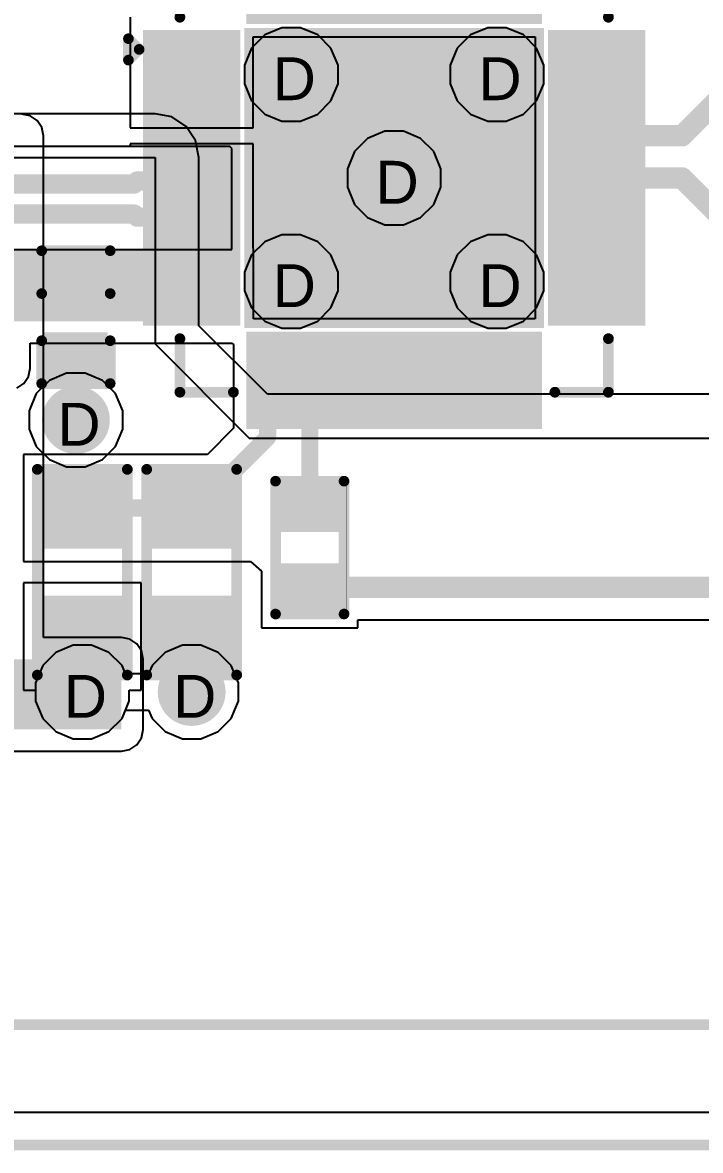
# Model space of a CAD drawing. Header units: inches. Extents: x 0 to 5032, y 0 to 5323.
# Drawn here: x 84.28 to 92.31, y -0.06 to 13.31 of the extents above; entities that cross this region are included whole.
import ezdxf

# ---------------------------------------------------------------- set-up
doc = ezdxf.new("R2010")
doc.units = ezdxf.units.IN
for name, color, linetype in [('Board Outline', 216, 'Continuous'), ('Bottom Layer', 5, 'Continuous'), ('Bottom Solder', 6, 'Continuous'), ('Dimension', 6, 'Continuous'), ('Drill Drawing', 1, 'Continuous'), ('Layer 1', 16, 'Continuous'), ('Layer 2', 76, 'Continuous'), ('Top Layer', 1, 'Continuous'), ('Top Overlay', 2, 'Continuous'), ('Top Paste', 8, 'Continuous'), ('Top Solder', 216, 'Continuous'), ('Via Holes', 16, 'Continuous')]:
    doc.layers.add(name, color=color, linetype=linetype)
doc.styles.add('Arial', font='', dxfattribs={"height": 0.2})
doc.styles.get('Arial').set_extended_font_data('Arial')

# ---------------------------------------------------------------- blocks, each defined once
blk = doc.blocks.new('R___0603_19')
at = {"layer": 'Top Layer'}
for points in [[(-0.381, 0.4445), (-0.381, -0.4445), (-1.143, -0.4445), (-1.143, 0.4445)], [(1.143, 0.4445), (1.143, -0.4445), (0.381, -0.4445), (0.381, 0.4445)]]:
    blk.add_hatch(color=1, dxfattribs=at).paths.add_polyline_path(points)
at = {"layer": 'Top Paste'}
for points in [[(-0.381, 0.4445), (-0.381, -0.4445), (-1.143, -0.4445), (-1.143, 0.4445)], [(1.143, 0.4445), (1.143, -0.4445), (0.381, -0.4445), (0.381, 0.4445)]]:
    blk.add_hatch(color=8, dxfattribs=at).paths.add_polyline_path(points)
at = {"layer": 'Top Solder'}
for points in [[(-0.2794, 0.5461), (-0.2794, -0.5461), (-1.2446, -0.5461), (-1.2446, 0.5461)], [(1.2446, 0.5461), (1.2446, -0.5461), (0.2794, -0.5461), (0.2794, 0.5461)]]:
    blk.add_hatch(color=216, dxfattribs=at).paths.add_polyline_path(points)
at = {"layer": 'Top Overlay'}
for points in [[(-1.2192, 0.5334, 0.127, 0.127, 0), (-1.2192, -0.5334, 0.127, 0.127, 0)], [(-1.2192, 0.5334, 0.127, 0.127, 0), (1.2192, 0.5334, 0.127, 0.127, 0)], [(1.2192, 0.5334, 0.127, 0.127, 0), (1.2192, -0.5334, 0.127, 0.127, 0)], [(-1.2192, -0.5334, 0.127, 0.127, 0), (1.2192, -0.5334, 0.127, 0.127, 0)]]:
    blk.add_lwpolyline(points, format="xyseb", dxfattribs=at)
for points in [[(-1.25095, 0.5334, 0.0635, 0.0635, 1), (-1.18745, 0.5334, 0.0635, 0.0635, 1)], [(-1.25095, 0.5334, 0.0635, 0.0635, 1), (-1.18745, 0.5334, 0.0635, 0.0635, 1)], [(1.18745, 0.5334, 0.0635, 0.0635, 1), (1.25095, 0.5334, 0.0635, 0.0635, 1)], [(1.18745, 0.5334, 0.0635, 0.0635, 1), (1.25095, 0.5334, 0.0635, 0.0635, 1)], [(-1.25095, -0.5334, 0.0635, 0.0635, 1), (-1.18745, -0.5334, 0.0635, 0.0635, 1)], [(-1.25095, -0.5334, 0.0635, 0.0635, 1), (-1.18745, -0.5334, 0.0635, 0.0635, 1)], [(1.18745, -0.5334, 0.0635, 0.0635, 1), (1.25095, -0.5334, 0.0635, 0.0635, 1)], [(1.18745, -0.5334, 0.0635, 0.0635, 1), (1.25095, -0.5334, 0.0635, 0.0635, 1)]]:
    blk.add_lwpolyline(points, format="xyseb", close=True, dxfattribs=at)
blk = doc.blocks.new('R___0603_21')
at = {"layer": 'Top Layer'}
for points in [[(-0.381, 0.4445), (-0.381, -0.4445), (-1.143, -0.4445), (-1.143, 0.4445)], [(1.143, 0.4445), (1.143, -0.4445), (0.381, -0.4445), (0.381, 0.4445)]]:
    blk.add_hatch(color=1, dxfattribs=at).paths.add_polyline_path(points)
at = {"layer": 'Top Paste'}
for points in [[(-0.381, 0.4445), (-0.381, -0.4445), (-1.143, -0.4445), (-1.143, 0.4445)], [(1.143, 0.4445), (1.143, -0.4445), (0.381, -0.4445), (0.381, 0.4445)]]:
    blk.add_hatch(color=8, dxfattribs=at).paths.add_polyline_path(points)
at = {"layer": 'Top Solder'}
for points in [[(-0.2794, 0.5461), (-0.2794, -0.5461), (-1.2446, -0.5461), (-1.2446, 0.5461)], [(1.2446, 0.5461), (1.2446, -0.5461), (0.2794, -0.5461), (0.2794, 0.5461)]]:
    blk.add_hatch(color=216, dxfattribs=at).paths.add_polyline_path(points)
at = {"layer": 'Top Overlay'}
for points in [[(-1.2192, 0.5334, 0.127, 0.127, 0), (-1.2192, -0.5334, 0.127, 0.127, 0)], [(-1.2192, 0.5334, 0.127, 0.127, 0), (1.2192, 0.5334, 0.127, 0.127, 0)], [(1.2192, 0.5334, 0.127, 0.127, 0), (1.2192, -0.5334, 0.127, 0.127, 0)], [(-1.2192, -0.5334, 0.127, 0.127, 0), (1.2192, -0.5334, 0.127, 0.127, 0)]]:
    blk.add_lwpolyline(points, format="xyseb", dxfattribs=at)
for points in [[(-1.25095, 0.5334, 0.0635, 0.0635, 1), (-1.18745, 0.5334, 0.0635, 0.0635, 1)], [(-1.25095, 0.5334, 0.0635, 0.0635, 1), (-1.18745, 0.5334, 0.0635, 0.0635, 1)], [(1.18745, 0.5334, 0.0635, 0.0635, 1), (1.25095, 0.5334, 0.0635, 0.0635, 1)], [(1.18745, 0.5334, 0.0635, 0.0635, 1), (1.25095, 0.5334, 0.0635, 0.0635, 1)], [(-1.25095, -0.5334, 0.0635, 0.0635, 1), (-1.18745, -0.5334, 0.0635, 0.0635, 1)], [(-1.25095, -0.5334, 0.0635, 0.0635, 1), (-1.18745, -0.5334, 0.0635, 0.0635, 1)], [(1.18745, -0.5334, 0.0635, 0.0635, 1), (1.25095, -0.5334, 0.0635, 0.0635, 1)], [(1.18745, -0.5334, 0.0635, 0.0635, 1), (1.25095, -0.5334, 0.0635, 0.0635, 1)]]:
    blk.add_lwpolyline(points, format="xyseb", close=True, dxfattribs=at)
blk = doc.blocks.new('R___0402_22')
at = {"layer": 'Top Layer'}
for points in [[(-0.699, -0.318), (-0.699, 0.318), (-0.241, 0.318), (-0.241, -0.318)], [(0.241, -0.318), (0.241, 0.318), (0.699, 0.318), (0.699, -0.318)]]:
    blk.add_hatch(color=1, dxfattribs=at).paths.add_polyline_path(points)
at = {"layer": 'Top Paste'}
for points in [[(-0.699, -0.318), (-0.699, 0.318), (-0.241, 0.318), (-0.241, -0.318)], [(0.241, -0.318), (0.241, 0.318), (0.699, 0.318), (0.699, -0.318)]]:
    blk.add_hatch(color=8, dxfattribs=at).paths.add_polyline_path(points)
at = {"layer": 'Top Solder'}
for points in [[(-0.754, -0.373), (-0.754, 0.373), (-0.186, 0.373), (-0.186, -0.373)], [(0.186, -0.373), (0.186, 0.373), (0.754, 0.373), (0.754, -0.373)]]:
    blk.add_hatch(color=216, dxfattribs=at).paths.add_polyline_path(points)
at = {"layer": 'Top Overlay'}
for points in [[(-0.787, 0.406, 0.127, 0.127, 0), (0.787, 0.406, 0.127, 0.127, 0)], [(-0.787, 0.406, 0.127, 0.127, 0), (-0.787, -0.406, 0.127, 0.127, 0)], [(0.787, 0.406, 0.127, 0.127, 0), (0.787, -0.406, 0.127, 0.127, 0)], [(-0.787, -0.406, 0.127, 0.127, 0), (0.787, -0.406, 0.127, 0.127, 0)], [(-0.813, -0.432, 0.00323, 0.00323, 0), (0.813, -0.432, 0.00323, 0.00323, 0)]]:
    blk.add_lwpolyline(points, format="xyseb", dxfattribs=at)
for points in [[(-0.819, 0.406, 0.0635, 0.0635, 1), (-0.756, 0.406, 0.0635, 0.0635, 1)], [(-0.819, 0.406, 0.0635, 0.0635, 1), (-0.756, 0.406, 0.0635, 0.0635, 1)], [(0.756, 0.406, 0.0635, 0.0635, 1), (0.819, 0.406, 0.0635, 0.0635, 1)], [(0.756, 0.406, 0.0635, 0.0635, 1), (0.819, 0.406, 0.0635, 0.0635, 1)], [(-0.819, -0.406, 0.0635, 0.0635, 1), (-0.756, -0.406, 0.0635, 0.0635, 1)], [(-0.819, -0.406, 0.0635, 0.0635, 1), (-0.756, -0.406, 0.0635, 0.0635, 1)], [(0.756, -0.406, 0.0635, 0.0635, 1), (0.819, -0.406, 0.0635, 0.0635, 1)], [(0.756, -0.406, 0.0635, 0.0635, 1), (0.819, -0.406, 0.0635, 0.0635, 1)], [(-0.814, -0.432, 0.00161, 0.00161, 1), (-0.812, -0.432, 0.00161, 0.00161, 1)], [(0.812, -0.432, 0.00161, 0.00161, 1), (0.814, -0.432, 0.00161, 0.00161, 1)]]:
    blk.add_lwpolyline(points, format="xyseb", close=True, dxfattribs=at)
blk = doc.blocks.new('28_QFN__5_5___368')
at = {"layer": 'Top Layer'}
for points in [[(-1.65, 2.875), (-1.35, 2.875), (-1.35, 1.925), (-1.65, 1.925)], [(-1.15, 2.875), (-0.85, 2.875), (-0.85, 1.925), (-1.15, 1.925)], [(-0.65, 2.875), (-0.35, 2.875), (-0.35, 1.925), (-0.65, 1.925)], [(-0.15, 2.875), (0.15, 2.875), (0.15, 1.925), (-0.15, 1.925)], [(0.35, 2.875), (0.65, 2.875), (0.65, 1.925), (0.35, 1.925)], [(0.85, 2.875), (1.15, 2.875), (1.15, 1.925), (0.85, 1.925)], [(1.35, 2.875), (1.65, 2.875), (1.65, 1.925), (1.35, 1.925)], [(-2.875, 1.65), (-1.925, 1.65), (-1.925, 1.35), (-2.875, 1.35)], [(-1.675, 1.675), (1.675, 1.675), (1.675, -1.675), (-1.675, -1.675)], [(1.925, 1.65), (2.875, 1.65), (2.875, 1.35), (1.925, 1.35)], [(-2.875, 1.15), (-1.925, 1.15), (-1.925, 0.85), (-2.875, 0.85)], [(1.925, 1.15), (2.875, 1.15), (2.875, 0.85), (1.925, 0.85)], [(-2.875, 0.65), (-1.925, 0.65), (-1.925, 0.35), (-2.875, 0.35)], [(1.925, 0.65), (2.875, 0.65), (2.875, 0.35), (1.925, 0.35)], [(-2.875, 0.15), (-1.925, 0.15), (-1.925, -0.15), (-2.875, -0.15)], [(1.925, 0.15), (2.875, 0.15), (2.875, -0.15), (1.925, -0.15)], [(-2.875, -0.35), (-1.925, -0.35), (-1.925, -0.65), (-2.875, -0.65)], [(1.925, -0.35), (2.875, -0.35), (2.875, -0.65), (1.925, -0.65)], [(-2.875, -0.85), (-1.925, -0.85), (-1.925, -1.15), (-2.875, -1.15)], [(1.925, -0.85), (2.875, -0.85), (2.875, -1.15), (1.925, -1.15)], [(-2.875, -1.35), (-1.925, -1.35), (-1.925, -1.65), (-2.875, -1.65)], [(1.925, -1.35), (2.875, -1.35), (2.875, -1.65), (1.925, -1.65)], [(-1.65, -1.925), (-1.35, -1.925), (-1.35, -2.875), (-1.65, -2.875)], [(-1.15, -1.925), (-0.85, -1.925), (-0.85, -2.875), (-1.15, -2.875)], [(-0.65, -1.925), (-0.35, -1.925), (-0.35, -2.875), (-0.65, -2.875)], [(-0.15, -1.925), (0.15, -1.925), (0.15, -2.875), (-0.15, -2.875)], [(0.35, -1.925), (0.65, -1.925), (0.65, -2.875), (0.35, -2.875)], [(0.85, -1.925), (1.15, -1.925), (1.15, -2.875), (0.85, -2.875)], [(1.35, -1.925), (1.65, -1.925), (1.65, -2.875), (1.35, -2.875)]]:
    blk.add_hatch(color=1, dxfattribs=at).paths.add_polyline_path(points)
at = {"layer": 'Top Paste'}
for points in [[(-1.65, 2.875), (-1.35, 2.875), (-1.35, 1.925), (-1.65, 1.925)], [(-1.15, 2.875), (-0.85, 2.875), (-0.85, 1.925), (-1.15, 1.925)], [(-0.65, 2.875), (-0.35, 2.875), (-0.35, 1.925), (-0.65, 1.925)], [(-0.15, 2.875), (0.15, 2.875), (0.15, 1.925), (-0.15, 1.925)], [(0.35, 2.875), (0.65, 2.875), (0.65, 1.925), (0.35, 1.925)], [(0.85, 2.875), (1.15, 2.875), (1.15, 1.925), (0.85, 1.925)], [(1.35, 2.875), (1.65, 2.875), (1.65, 1.925), (1.35, 1.925)], [(-2.875, 1.65), (-1.925, 1.65), (-1.925, 1.35), (-2.875, 1.35)], [(-1.675, 1.675), (1.675, 1.675), (1.675, -1.675), (-1.675, -1.675)], [(1.925, 1.65), (2.875, 1.65), (2.875, 1.35), (1.925, 1.35)], [(-2.875, 1.15), (-1.925, 1.15), (-1.925, 0.85), (-2.875, 0.85)], [(1.925, 1.15), (2.875, 1.15), (2.875, 0.85), (1.925, 0.85)], [(-2.875, 0.65), (-1.925, 0.65), (-1.925, 0.35), (-2.875, 0.35)], [(1.925, 0.65), (2.875, 0.65), (2.875, 0.35), (1.925, 0.35)], [(-2.875, 0.15), (-1.925, 0.15), (-1.925, -0.15), (-2.875, -0.15)], [(1.925, 0.15), (2.875, 0.15), (2.875, -0.15), (1.925, -0.15)], [(-2.875, -0.35), (-1.925, -0.35), (-1.925, -0.65), (-2.875, -0.65)], [(1.925, -0.35), (2.875, -0.35), (2.875, -0.65), (1.925, -0.65)], [(-2.875, -0.85), (-1.925, -0.85), (-1.925, -1.15), (-2.875, -1.15)], [(1.925, -0.85), (2.875, -0.85), (2.875, -1.15), (1.925, -1.15)], [(-2.875, -1.35), (-1.925, -1.35), (-1.925, -1.65), (-2.875, -1.65)], [(1.925, -1.35), (2.875, -1.35), (2.875, -1.65), (1.925, -1.65)], [(-1.65, -1.925), (-1.35, -1.925), (-1.35, -2.875), (-1.65, -2.875)], [(-1.15, -1.925), (-0.85, -1.925), (-0.85, -2.875), (-1.15, -2.875)], [(-0.65, -1.925), (-0.35, -1.925), (-0.35, -2.875), (-0.65, -2.875)], [(-0.15, -1.925), (0.15, -1.925), (0.15, -2.875), (-0.15, -2.875)], [(0.35, -1.925), (0.65, -1.925), (0.65, -2.875), (0.35, -2.875)], [(0.85, -1.925), (1.15, -1.925), (1.15, -2.875), (0.85, -2.875)], [(1.35, -1.925), (1.65, -1.925), (1.65, -2.875), (1.35, -2.875)]]:
    blk.add_hatch(color=8, dxfattribs=at).paths.add_polyline_path(points)
at = {"layer": 'Top Solder'}
for points in [[(-1.752, 2.977), (-1.248, 2.977), (-1.248, 1.823), (-1.752, 1.823)], [(-1.252, 2.977), (-0.748, 2.977), (-0.748, 1.823), (-1.252, 1.823)], [(-0.752, 2.977), (-0.248, 2.977), (-0.248, 1.823), (-0.752, 1.823)], [(-0.252, 2.977), (0.252, 2.977), (0.252, 1.823), (-0.252, 1.823)], [(0.248, 2.977), (0.752, 2.977), (0.752, 1.823), (0.248, 1.823)], [(0.748, 2.977), (1.252, 2.977), (1.252, 1.823), (0.748, 1.823)], [(1.248, 2.977), (1.752, 2.977), (1.752, 1.823), (1.248, 1.823)], [(-2.977, 1.752), (-1.823, 1.752), (-1.823, 1.248), (-2.977, 1.248)], [(-1.777, 1.777), (1.777, 1.777), (1.777, -1.777), (-1.777, -1.777)], [(1.823, 1.752), (2.977, 1.752), (2.977, 1.248), (1.823, 1.248)], [(-2.977, 1.252), (-1.823, 1.252), (-1.823, 0.748), (-2.977, 0.748)], [(1.823, 1.252), (2.977, 1.252), (2.977, 0.748), (1.823, 0.748)], [(-2.977, 0.752), (-1.823, 0.752), (-1.823, 0.248), (-2.977, 0.248)], [(1.823, 0.752), (2.977, 0.752), (2.977, 0.248), (1.823, 0.248)], [(-2.977, 0.252), (-1.823, 0.252), (-1.823, -0.252), (-2.977, -0.252)], [(1.823, 0.252), (2.977, 0.252), (2.977, -0.252), (1.823, -0.252)], [(-2.977, -0.248), (-1.823, -0.248), (-1.823, -0.752), (-2.977, -0.752)], [(1.823, -0.248), (2.977, -0.248), (2.977, -0.752), (1.823, -0.752)], [(-2.977, -0.748), (-1.823, -0.748), (-1.823, -1.252), (-2.977, -1.252)], [(1.823, -0.748), (2.977, -0.748), (2.977, -1.252), (1.823, -1.252)], [(-2.977, -1.248), (-1.823, -1.248), (-1.823, -1.752), (-2.977, -1.752)], [(1.823, -1.248), (2.977, -1.248), (2.977, -1.752), (1.823, -1.752)], [(-1.752, -1.823), (-1.248, -1.823), (-1.248, -2.977), (-1.752, -2.977)], [(-1.252, -1.823), (-0.748, -1.823), (-0.748, -2.977), (-1.252, -2.977)], [(-0.752, -1.823), (-0.248, -1.823), (-0.248, -2.977), (-0.752, -2.977)], [(-0.252, -1.823), (0.252, -1.823), (0.252, -2.977), (-0.252, -2.977)], [(0.248, -1.823), (0.752, -1.823), (0.752, -2.977), (0.248, -2.977)], [(0.748, -1.823), (1.252, -1.823), (1.252, -2.977), (0.748, -2.977)], [(1.248, -1.823), (1.752, -1.823), (1.752, -2.977), (1.248, -2.977)]]:
    blk.add_hatch(color=216, dxfattribs=at).paths.add_polyline_path(points)
at = {"layer": 'Top Overlay'}
for points in [[(-2.54, 2.54, 0.127, 0.127, 0), (-1.905, 2.54, 0.127, 0.127, 0)], [(-2.54, 1.905, 0.127, 0.127, 0), (-2.54, 2.54, 0.127, 0.127, 0)], [(1.905, 2.54, 0.127, 0.127, 0), (2.54, 2.54, 0.127, 0.127, 0)], [(2.54, 1.905, 0.127, 0.127, 0), (2.54, 2.54, 0.127, 0.127, 0)], [(-3.15, 1.651, 0.127, 0.127, 0), (-3.023, 1.524, 0.127, 0.127, 0)], [(-3.15, 1.397, 0.127, 0.127, 0), (-3.15, 1.651, 0.127, 0.127, 0)], [(-3.15, 1.397, 0.127, 0.127, 0), (-3.023, 1.524, 0.127, 0.127, 0)], [(-2.54, -2.54, 0.127, 0.127, 0), (-2.54, -1.905, 0.127, 0.127, 0)], [(2.54, -2.54, 0.127, 0.127, 0), (2.54, -1.905, 0.127, 0.127, 0)], [(-2.54, -2.54, 0.127, 0.127, 0), (-1.905, -2.54, 0.127, 0.127, 0)], [(1.905, -2.54, 0.127, 0.127, 0), (2.54, -2.54, 0.127, 0.127, 0)]]:
    blk.add_lwpolyline(points, format="xyseb", dxfattribs=at)
for points in [[(-2.572, 2.54, 0.0635, 0.0635, 1), (-2.508, 2.54, 0.0635, 0.0635, 1)], [(-2.572, 2.54, 0.0635, 0.0635, 1), (-2.508, 2.54, 0.0635, 0.0635, 1)], [(-1.937, 2.54, 0.0635, 0.0635, 1), (-1.873, 2.54, 0.0635, 0.0635, 1)], [(1.873, 2.54, 0.0635, 0.0635, 1), (1.937, 2.54, 0.0635, 0.0635, 1)], [(2.508, 2.54, 0.0635, 0.0635, 1), (2.572, 2.54, 0.0635, 0.0635, 1)], [(2.508, 2.54, 0.0635, 0.0635, 1), (2.572, 2.54, 0.0635, 0.0635, 1)], [(-2.572, 1.905, 0.0635, 0.0635, 1), (-2.508, 1.905, 0.0635, 0.0635, 1)], [(2.508, 1.905, 0.0635, 0.0635, 1), (2.572, 1.905, 0.0635, 0.0635, 1)], [(-3.181, 1.651, 0.0635, 0.0635, 1), (-3.118, 1.651, 0.0635, 0.0635, 1)], [(-3.181, 1.651, 0.0635, 0.0635, 1), (-3.118, 1.651, 0.0635, 0.0635, 1)], [(-3.054, 1.524, 0.0635, 0.0635, 1), (-2.991, 1.524, 0.0635, 0.0635, 1)], [(-3.054, 1.524, 0.0635, 0.0635, 1), (-2.991, 1.524, 0.0635, 0.0635, 1)], [(-3.181, 1.397, 0.0635, 0.0635, 1), (-3.118, 1.397, 0.0635, 0.0635, 1)], [(-3.181, 1.397, 0.0635, 0.0635, 1), (-3.118, 1.397, 0.0635, 0.0635, 1)], [(-2.572, -1.905, 0.0635, 0.0635, 1), (-2.508, -1.905, 0.0635, 0.0635, 1)], [(2.508, -1.905, 0.0635, 0.0635, 1), (2.572, -1.905, 0.0635, 0.0635, 1)], [(-2.572, -2.54, 0.0635, 0.0635, 1), (-2.508, -2.54, 0.0635, 0.0635, 1)], [(-2.572, -2.54, 0.0635, 0.0635, 1), (-2.508, -2.54, 0.0635, 0.0635, 1)], [(-1.937, -2.54, 0.0635, 0.0635, 1), (-1.873, -2.54, 0.0635, 0.0635, 1)], [(1.873, -2.54, 0.0635, 0.0635, 1), (1.937, -2.54, 0.0635, 0.0635, 1)], [(2.508, -2.54, 0.0635, 0.0635, 1), (2.572, -2.54, 0.0635, 0.0635, 1)], [(2.508, -2.54, 0.0635, 0.0635, 1), (2.572, -2.54, 0.0635, 0.0635, 1)]]:
    blk.add_lwpolyline(points, format="xyseb", close=True, dxfattribs=at)
blk = doc.blocks.new('C___0402_475')
at = {"layer": 'Top Layer'}
for points in [[(-0.699, -0.318), (-0.699, 0.317), (-0.241, 0.317), (-0.241, -0.318)], [(0.241, -0.318), (0.241, 0.317), (0.699, 0.317), (0.699, -0.318)]]:
    blk.add_hatch(color=1, dxfattribs=at).paths.add_polyline_path(points)
at = {"layer": 'Top Paste'}
for points in [[(-0.699, -0.318), (-0.699, 0.317), (-0.241, 0.317), (-0.241, -0.318)], [(0.241, -0.318), (0.241, 0.317), (0.699, 0.317), (0.699, -0.318)]]:
    blk.add_hatch(color=8, dxfattribs=at).paths.add_polyline_path(points)
at = {"layer": 'Top Solder'}
for points in [[(-0.758, -0.377), (-0.758, 0.377), (-0.181, 0.377), (-0.181, -0.377)], [(0.181, -0.377), (0.181, 0.377), (0.758, 0.377), (0.758, -0.377)]]:
    blk.add_hatch(color=216, dxfattribs=at).paths.add_polyline_path(points)
at = {"layer": 'Top Overlay'}
for points in [[(-0.279, 0.406, 0.127, 0.127, 0), (-0.787, 0.406, 0.127, 0.127, 0)], [(-0.787, -0.406, 0.127, 0.127, 0), (-0.787, 0.406, 0.127, 0.127, 0)], [(0.787, 0.406, 0.127, 0.127, 0), (0.279, 0.406, 0.127, 0.127, 0)], [(0.787, -0.406, 0.127, 0.127, 0), (0.787, 0.406, 0.127, 0.127, 0)], [(-0.279, -0.406, 0.127, 0.127, 0), (-0.787, -0.406, 0.127, 0.127, 0)], [(0.787, -0.406, 0.127, 0.127, 0), (0.279, -0.406, 0.127, 0.127, 0)]]:
    blk.add_lwpolyline(points, format="xyseb", dxfattribs=at)
for points in [[(-0.819, 0.406, 0.0635, 0.0635, 1), (-0.756, 0.406, 0.0635, 0.0635, 1)], [(-0.819, 0.406, 0.0635, 0.0635, 1), (-0.756, 0.406, 0.0635, 0.0635, 1)], [(-0.311, 0.406, 0.0635, 0.0635, 1), (-0.248, 0.406, 0.0635, 0.0635, 1)], [(0.248, 0.406, 0.0635, 0.0635, 1), (0.311, 0.406, 0.0635, 0.0635, 1)], [(0.756, 0.406, 0.0635, 0.0635, 1), (0.819, 0.406, 0.0635, 0.0635, 1)], [(0.756, 0.406, 0.0635, 0.0635, 1), (0.819, 0.406, 0.0635, 0.0635, 1)], [(-0.819, -0.406, 0.0635, 0.0635, 1), (-0.756, -0.406, 0.0635, 0.0635, 1)], [(-0.819, -0.406, 0.0635, 0.0635, 1), (-0.756, -0.406, 0.0635, 0.0635, 1)], [(-0.311, -0.406, 0.0635, 0.0635, 1), (-0.248, -0.406, 0.0635, 0.0635, 1)], [(0.248, -0.406, 0.0635, 0.0635, 1), (0.311, -0.406, 0.0635, 0.0635, 1)], [(0.756, -0.406, 0.0635, 0.0635, 1), (0.819, -0.406, 0.0635, 0.0635, 1)], [(0.756, -0.406, 0.0635, 0.0635, 1), (0.819, -0.406, 0.0635, 0.0635, 1)]]:
    blk.add_lwpolyline(points, format="xyseb", close=True, dxfattribs=at)

msp = doc.modelspace()

# ---------------------------------------------------------------- hatches: boundary and pattern name
at = {"layer": 'Bottom Layer'}
h = msp.add_hatch(color=5, dxfattribs=at)
edge = h.paths.add_edge_path()
edge.add_arc((87.465, 12.691), 0.3, 0, 360)
h = msp.add_hatch(color=5, dxfattribs=at)
edge = h.paths.add_edge_path()
edge.add_arc((89.903, 12.691), 0.3, 0, 360)
h = msp.add_hatch(color=5, dxfattribs=at)
edge = h.paths.add_edge_path()
edge.add_arc((88.684, 11.465), 0.3, 0, 360)
h = msp.add_hatch(color=5, dxfattribs=at)
edge = h.paths.add_edge_path()
edge.add_arc((87.465, 10.238), 0.3, 0, 360)
h = msp.add_hatch(color=5, dxfattribs=at)
edge = h.paths.add_edge_path()
edge.add_arc((89.903, 10.238), 0.3, 0, 360)
h = msp.add_hatch(color=5, dxfattribs=at)
edge = h.paths.add_edge_path()
edge.add_arc((84.912, 8.596), 0.3, 0, 360)
msp.add_hatch(color=5, dxfattribs=at).paths.add_polyline_path([(83.415, 4.928), (85.451, 4.928), (85.451, 5.759), (83.415, 5.759)])
h = msp.add_hatch(color=5, dxfattribs=at)
edge = h.paths.add_edge_path()
edge.add_arc((84.988, 5.371), 0.3, 0, 360)
h = msp.add_hatch(color=5, dxfattribs=at)
edge = h.paths.add_edge_path()
edge.add_arc((86.284, 5.371), 0.3, 0, 360)
at = {"layer": 'Bottom Solder'}
h = msp.add_hatch(color=6, dxfattribs=at)
edge = h.paths.add_edge_path()
edge.add_arc((87.465, 12.691), 0.402, 0, 360)
h = msp.add_hatch(color=6, dxfattribs=at)
edge = h.paths.add_edge_path()
edge.add_arc((89.903, 12.691), 0.402, 0, 360)
h = msp.add_hatch(color=6, dxfattribs=at)
edge = h.paths.add_edge_path()
edge.add_arc((88.684, 11.465), 0.402, 0, 360)
h = msp.add_hatch(color=6, dxfattribs=at)
edge = h.paths.add_edge_path()
edge.add_arc((87.465, 10.238), 0.402, 0, 360)
h = msp.add_hatch(color=6, dxfattribs=at)
edge = h.paths.add_edge_path()
edge.add_arc((89.903, 10.238), 0.402, 0, 360)
h = msp.add_hatch(color=6, dxfattribs=at)
edge = h.paths.add_edge_path()
edge.add_arc((84.912, 8.596), 0.402, 0, 360)
h = msp.add_hatch(color=6, dxfattribs=at)
edge = h.paths.add_edge_path()
edge.add_arc((84.988, 5.371), 0.402, 0, 360)
h = msp.add_hatch(color=6, dxfattribs=at)
edge = h.paths.add_edge_path()
edge.add_arc((86.284, 5.371), 0.402, 0, 360)
at = {"layer": 'Layer 1'}
h = msp.add_hatch(color=16, dxfattribs=at)
edge = h.paths.add_edge_path()
edge.add_arc((87.465, 12.691), 0.3, 0, 360)
h = msp.add_hatch(color=16, dxfattribs=at)
edge = h.paths.add_edge_path()
edge.add_arc((89.903, 12.691), 0.3, 0, 360)
h = msp.add_hatch(color=16, dxfattribs=at)
edge = h.paths.add_edge_path()
edge.add_arc((88.684, 11.465), 0.3, 0, 360)
h = msp.add_hatch(color=16, dxfattribs=at)
edge = h.paths.add_edge_path()
edge.add_arc((87.465, 10.238), 0.3, 0, 360)
h = msp.add_hatch(color=16, dxfattribs=at)
edge = h.paths.add_edge_path()
edge.add_arc((89.903, 10.238), 0.3, 0, 360)
h = msp.add_hatch(color=16, dxfattribs=at)
edge = h.paths.add_edge_path()
edge.add_arc((84.912, 8.596), 0.3, 0, 360)
h = msp.add_hatch(color=16, dxfattribs=at)
edge = h.paths.add_edge_path()
edge.add_arc((84.988, 5.371), 0.3, 0, 360)
h = msp.add_hatch(color=16, dxfattribs=at)
edge = h.paths.add_edge_path()
edge.add_arc((86.284, 5.371), 0.3, 0, 360)
at = {"layer": 'Layer 2'}
h = msp.add_hatch(color=76, dxfattribs=at)
edge = h.paths.add_edge_path()
edge.add_arc((87.465, 12.691), 0.3, 0, 360)
h = msp.add_hatch(color=76, dxfattribs=at)
edge = h.paths.add_edge_path()
edge.add_arc((89.903, 12.691), 0.3, 0, 360)
h = msp.add_hatch(color=76, dxfattribs=at)
edge = h.paths.add_edge_path()
edge.add_arc((88.684, 11.465), 0.3, 0, 360)
h = msp.add_hatch(color=76, dxfattribs=at)
edge = h.paths.add_edge_path()
edge.add_arc((87.465, 10.238), 0.3, 0, 360)
h = msp.add_hatch(color=76, dxfattribs=at)
edge = h.paths.add_edge_path()
edge.add_arc((89.903, 10.238), 0.3, 0, 360)
h = msp.add_hatch(color=76, dxfattribs=at)
edge = h.paths.add_edge_path()
edge.add_arc((84.912, 8.596), 0.3, 0, 360)
h = msp.add_hatch(color=76, dxfattribs=at)
edge = h.paths.add_edge_path()
edge.add_arc((84.988, 5.371), 0.3, 0, 360)
h = msp.add_hatch(color=76, dxfattribs=at)
edge = h.paths.add_edge_path()
edge.add_arc((86.284, 5.371), 0.3, 0, 360)
at = {"layer": 'Top Layer'}
h = msp.add_hatch(color=1, dxfattribs=at)
edge = h.paths.add_edge_path()
edge.add_arc((87.465, 12.691), 0.3, 0, 360)
h = msp.add_hatch(color=1, dxfattribs=at)
edge = h.paths.add_edge_path()
edge.add_arc((89.903, 12.691), 0.3, 0, 360)
h = msp.add_hatch(color=1, dxfattribs=at)
edge = h.paths.add_edge_path()
edge.add_arc((88.684, 11.465), 0.3, 0, 360)
msp.add_hatch(color=1, dxfattribs=at).paths.add_polyline_path([(83.223, 9.767), (86.759, 9.767), (86.759, 10.615), (83.223, 10.615)])
h = msp.add_hatch(color=1, dxfattribs=at)
edge = h.paths.add_edge_path()
edge.add_arc((87.465, 10.238), 0.3, 0, 360)
h = msp.add_hatch(color=1, dxfattribs=at)
edge = h.paths.add_edge_path()
edge.add_arc((89.903, 10.238), 0.3, 0, 360)
h = msp.add_hatch(color=1, dxfattribs=at)
edge = h.paths.add_edge_path()
edge.add_arc((84.912, 8.596), 0.3, 0, 360)
h = msp.add_hatch(color=1, dxfattribs=at)
edge = h.paths.add_edge_path()
edge.add_arc((84.988, 5.371), 0.3, 0, 360)
h = msp.add_hatch(color=1, dxfattribs=at)
edge = h.paths.add_edge_path()
edge.add_arc((86.284, 5.371), 0.3, 0, 360)
at = {"layer": 'Top Solder'}
h = msp.add_hatch(color=216, dxfattribs=at)
edge = h.paths.add_edge_path()
edge.add_arc((87.465, 12.691), 0.402, 0, 360)
h = msp.add_hatch(color=216, dxfattribs=at)
edge = h.paths.add_edge_path()
edge.add_arc((89.903, 12.691), 0.402, 0, 360)
h = msp.add_hatch(color=216, dxfattribs=at)
edge = h.paths.add_edge_path()
edge.add_arc((88.684, 11.465), 0.402, 0, 360)
h = msp.add_hatch(color=216, dxfattribs=at)
edge = h.paths.add_edge_path()
edge.add_arc((87.465, 10.238), 0.402, 0, 360)
h = msp.add_hatch(color=216, dxfattribs=at)
edge = h.paths.add_edge_path()
edge.add_arc((89.903, 10.238), 0.402, 0, 360)
h = msp.add_hatch(color=216, dxfattribs=at)
edge = h.paths.add_edge_path()
edge.add_arc((84.912, 8.596), 0.402, 0, 360)
h = msp.add_hatch(color=216, dxfattribs=at)
edge = h.paths.add_edge_path()
edge.add_arc((84.988, 5.371), 0.402, 0, 360)
h = msp.add_hatch(color=216, dxfattribs=at)
edge = h.paths.add_edge_path()
edge.add_arc((86.284, 5.371), 0.402, 0, 360)
at = {"layer": 'Via Holes'}
h = msp.add_hatch(color=7, dxfattribs=at)
edge = h.paths.add_edge_path()
edge.add_arc((87.465, 12.691), 0.15, 0, 360)
h = msp.add_hatch(color=7, dxfattribs=at)
edge = h.paths.add_edge_path()
edge.add_arc((89.903, 12.691), 0.15, 0, 360)
h = msp.add_hatch(color=7, dxfattribs=at)
edge = h.paths.add_edge_path()
edge.add_arc((88.684, 11.465), 0.15, 0, 360)
h = msp.add_hatch(color=7, dxfattribs=at)
edge = h.paths.add_edge_path()
edge.add_arc((87.465, 10.238), 0.15, 0, 360)
h = msp.add_hatch(color=7, dxfattribs=at)
edge = h.paths.add_edge_path()
edge.add_arc((89.903, 10.238), 0.15, 0, 360)
h = msp.add_hatch(color=7, dxfattribs=at)
edge = h.paths.add_edge_path()
edge.add_arc((84.912, 8.596), 0.15, 0, 360)
h = msp.add_hatch(color=7, dxfattribs=at)
edge = h.paths.add_edge_path()
edge.add_arc((84.988, 5.371), 0.15, 0, 360)
h = msp.add_hatch(color=7, dxfattribs=at)
edge = h.paths.add_edge_path()
edge.add_arc((86.284, 5.371), 0.15, 0, 360)

# ---------------------------------------------------------------- linework, layer by layer
at = {"layer": 'Board Outline'}
msp.add_lwpolyline([(0, 0, 0.127, 0.127, 0), (100.293, 0, 0.127, 0.127, 0)], format="xyseb", dxfattribs=at)
at = {"layer": 'Bottom Layer'}
for p, q in [((84.368, 12.203), (84.269, 12.222)), ((84.452, 12.147), (84.368, 12.203)), ((84.508, 12.063), (84.452, 12.147)), ((84.528, 11.963), (84.508, 12.063)), ((84.528, 6.018), (84.528, 11.963)), ((85.451, 6.018), (84.528, 6.018)), ((85.55, 5.999), (85.451, 6.018)), ((85.634, 5.942), (85.55, 5.999)), ((85.69, 5.858), (85.634, 5.942)), ((85.71, 5.759), (85.69, 5.858)), ((85.71, 4.928), (85.71, 5.759)), ((85.634, 4.744), (85.69, 4.828)), ((85.69, 4.828), (85.71, 4.928)), ((85.451, 4.669), (85.55, 4.688)), ((85.55, 4.688), (85.634, 4.744)), ((83.415, 4.669), (85.451, 4.669)), ((99.904, 0.388), (81.613, 0.388))]:
    msp.add_line(p, q, dxfattribs=at)
at = {"layer": 'Dimension'}
msp.add_lwpolyline([(12.495, 1.428, 0.127, 0.127, 0), (97.015, 1.428, 0.127, 0.127, 0)], format="xyseb", dxfattribs=at)
at = {"layer": 'Layer 1'}
for p, q in [((85.852, 12.227), (0.388, 12.227)), ((86.05, 12.188), (85.852, 12.227)), ((86.218, 12.076), (86.05, 12.188)), ((86.331, 11.908), (86.218, 12.076)), ((86.37, 11.709), (86.331, 11.908)), ((0.388, 11.709), (85.852, 11.709)), ((85.852, 11.709), (85.852, 9.497)), ((86.37, 9.712), (86.37, 11.709)), ((87.182, 8.9), (86.37, 9.712)), ((85.852, 9.497), (86.967, 8.382)), ((84.802, 9.15), (84.598, 9.065)), ((85.022, 9.15), (84.802, 9.15)), ((85.226, 9.065), (85.022, 9.15)), ((84.598, 9.065), (84.442, 8.909)), ((85.382, 8.909), (85.226, 9.065)), ((84.442, 8.909), (84.358, 8.706)), ((85.466, 8.706), (85.382, 8.909)), ((93.765, 8.9), (87.182, 8.9)), ((84.358, 8.706), (84.358, 8.485)), ((85.466, 8.485), (85.466, 8.706)), ((84.358, 8.485), (84.442, 8.282)), ((85.382, 8.282), (85.466, 8.485)), ((86.967, 8.382), (93.98, 8.382)), ((84.442, 8.282), (84.598, 8.126)), ((85.226, 8.126), (85.382, 8.282)), ((84.598, 8.126), (84.802, 8.042)), ((84.802, 8.042), (85.022, 8.042)), ((85.022, 8.042), (85.226, 8.126)), ((84.878, 5.925), (84.674, 5.841)), ((85.098, 5.925), (84.878, 5.925)), ((85.302, 5.841), (85.098, 5.925)), ((86.174, 5.925), (85.97, 5.841)), ((86.394, 5.925), (86.174, 5.925)), ((86.598, 5.841), (86.394, 5.925)), ((84.674, 5.841), (84.518, 5.685)), ((85.458, 5.685), (85.302, 5.841)), ((85.97, 5.841), (85.814, 5.685)), ((86.753, 5.685), (86.598, 5.841)), ((84.518, 5.685), (84.434, 5.481)), ((85.498, 5.587), (85.458, 5.685)), ((85.814, 5.685), (85.773, 5.587)), ((86.838, 5.481), (86.753, 5.685)), ((85.773, 5.587), (85.498, 5.587)), ((84.434, 5.481), (84.434, 5.261)), ((86.838, 5.261), (86.838, 5.481)), ((84.434, 5.261), (84.518, 5.057)), ((86.753, 5.057), (86.838, 5.261)), ((85.458, 5.057), (85.498, 5.156)), ((85.498, 5.156), (85.773, 5.156)), ((85.773, 5.156), (85.814, 5.057)), ((84.518, 5.057), (84.674, 4.901)), ((85.302, 4.901), (85.458, 5.057)), ((85.814, 5.057), (85.97, 4.901)), ((86.598, 4.901), (86.753, 5.057)), ((84.674, 4.901), (84.878, 4.817)), ((84.878, 4.817), (85.098, 4.817)), ((85.098, 4.817), (85.302, 4.901)), ((85.97, 4.901), (86.174, 4.817)), ((86.174, 4.817), (86.394, 4.817)), ((86.394, 4.817), (86.598, 4.901)), ((99.904, 0.388), (81.696, 0.388))]:
    msp.add_line(p, q, dxfattribs=at)
at = {"layer": 'Layer 2'}
for p, q in [((87.354, 13.245), (87.151, 13.161)), ((87.575, 13.245), (87.354, 13.245)), ((87.778, 13.161), (87.575, 13.245)), ((89.793, 13.245), (89.589, 13.161)), ((90.013, 13.245), (89.793, 13.245)), ((90.217, 13.161), (90.013, 13.245)), ((87.151, 13.161), (86.995, 13.005)), ((87.934, 13.005), (87.778, 13.161)), ((89.589, 13.161), (89.433, 13.005)), ((90.373, 13.005), (90.217, 13.161)), ((86.995, 13.005), (86.911, 12.802)), ((88.019, 12.802), (87.934, 13.005)), ((89.433, 13.005), (89.349, 12.802)), ((90.457, 12.802), (90.373, 13.005)), ((86.911, 12.802), (86.911, 12.581)), ((88.019, 12.581), (88.019, 12.802)), ((89.349, 12.802), (89.349, 12.581)), ((90.457, 12.581), (90.457, 12.802)), ((86.911, 12.581), (86.995, 12.378)), ((87.934, 12.378), (88.019, 12.581)), ((89.349, 12.581), (89.433, 12.378)), ((90.373, 12.378), (90.457, 12.581)), ((86.995, 12.378), (87.151, 12.222)), ((87.778, 12.222), (87.934, 12.378)), ((89.433, 12.378), (89.589, 12.222)), ((90.217, 12.222), (90.373, 12.378)), ((87.151, 12.222), (87.354, 12.137)), ((87.575, 12.137), (87.778, 12.222)), ((89.589, 12.222), (89.793, 12.137)), ((90.013, 12.137), (90.217, 12.222)), ((87.354, 12.137), (87.575, 12.137)), ((89.793, 12.137), (90.013, 12.137)), ((88.37, 11.934), (88.214, 11.779)), ((88.574, 12.019), (88.37, 11.934)), ((88.794, 12.019), (88.574, 12.019)), ((88.998, 11.934), (88.794, 12.019)), ((89.153, 11.779), (88.998, 11.934)), ((88.214, 11.779), (88.13, 11.575)), ((89.238, 11.575), (89.153, 11.779)), ((88.13, 11.575), (88.13, 11.355)), ((89.238, 11.355), (89.238, 11.575)), ((88.13, 11.355), (88.214, 11.151)), ((89.153, 11.151), (89.238, 11.355)), ((88.214, 11.151), (88.37, 10.995)), ((88.998, 10.995), (89.153, 11.151)), ((88.37, 10.995), (88.574, 10.911)), ((88.794, 10.911), (88.998, 10.995)), ((88.574, 10.911), (88.794, 10.911)), ((87.151, 10.708), (86.995, 10.552)), ((87.354, 10.792), (87.151, 10.708)), ((87.575, 10.792), (87.354, 10.792)), ((87.778, 10.708), (87.575, 10.792)), ((87.934, 10.552), (87.778, 10.708)), ((89.589, 10.708), (89.433, 10.552)), ((89.793, 10.792), (89.589, 10.708)), ((90.013, 10.792), (89.793, 10.792)), ((90.217, 10.708), (90.013, 10.792)), ((90.373, 10.552), (90.217, 10.708)), ((86.995, 10.552), (86.911, 10.348)), ((88.019, 10.348), (87.934, 10.552)), ((89.433, 10.552), (89.349, 10.348)), ((90.457, 10.348), (90.373, 10.552)), ((86.911, 10.348), (86.911, 10.128)), ((88.019, 10.128), (88.019, 10.348)), ((89.349, 10.348), (89.349, 10.128)), ((90.457, 10.128), (90.457, 10.348)), ((86.911, 10.128), (86.995, 9.924)), ((87.934, 9.924), (88.019, 10.128)), ((89.349, 10.128), (89.433, 9.924)), ((90.373, 9.924), (90.457, 10.128)), ((86.995, 9.924), (87.151, 9.769)), ((87.778, 9.769), (87.934, 9.924)), ((89.433, 9.924), (89.589, 9.769)), ((90.217, 9.769), (90.373, 9.924)), ((87.151, 9.769), (87.354, 9.684)), ((87.575, 9.684), (87.778, 9.769)), ((89.589, 9.769), (89.793, 9.684)), ((90.013, 9.684), (90.217, 9.769)), ((87.354, 9.684), (87.575, 9.684)), ((89.793, 9.684), (90.013, 9.684)), ((84.802, 9.15), (84.598, 9.065)), ((85.022, 9.15), (84.802, 9.15)), ((85.226, 9.065), (85.022, 9.15)), ((84.598, 9.065), (84.442, 8.909)), ((85.382, 8.909), (85.226, 9.065)), ((84.442, 8.909), (84.358, 8.706)), ((85.466, 8.706), (85.382, 8.909)), ((84.358, 8.706), (84.358, 8.485)), ((85.466, 8.485), (85.466, 8.706)), ((84.358, 8.485), (84.442, 8.282)), ((85.382, 8.282), (85.466, 8.485)), ((84.442, 8.282), (84.598, 8.126)), ((85.226, 8.126), (85.382, 8.282)), ((84.598, 8.126), (84.802, 8.042)), ((84.802, 8.042), (85.022, 8.042)), ((85.022, 8.042), (85.226, 8.126)), ((84.878, 5.925), (84.674, 5.841)), ((85.098, 5.925), (84.878, 5.925)), ((85.302, 5.841), (85.098, 5.925)), ((86.174, 5.925), (85.97, 5.841)), ((86.394, 5.925), (86.174, 5.925)), ((86.598, 5.841), (86.394, 5.925)), ((84.674, 5.841), (84.518, 5.685)), ((85.458, 5.685), (85.302, 5.841)), ((85.97, 5.841), (85.814, 5.685)), ((86.753, 5.685), (86.598, 5.841)), ((84.518, 5.685), (84.434, 5.481)), ((85.498, 5.587), (85.458, 5.685)), ((85.814, 5.685), (85.773, 5.587)), ((86.838, 5.481), (86.753, 5.685)), ((85.773, 5.587), (85.498, 5.587)), ((84.434, 5.481), (84.434, 5.261)), ((86.838, 5.261), (86.838, 5.481)), ((84.434, 5.261), (84.518, 5.057)), ((86.753, 5.057), (86.838, 5.261)), ((85.458, 5.057), (85.498, 5.156)), ((85.498, 5.156), (85.773, 5.156)), ((85.773, 5.156), (85.814, 5.057)), ((84.518, 5.057), (84.674, 4.901)), ((85.302, 4.901), (85.458, 5.057)), ((85.814, 5.057), (85.97, 4.901)), ((86.598, 4.901), (86.753, 5.057)), ((84.674, 4.901), (84.878, 4.817)), ((84.878, 4.817), (85.098, 4.817)), ((85.098, 4.817), (85.302, 4.901)), ((85.97, 4.901), (86.174, 4.817)), ((86.174, 4.817), (86.394, 4.817)), ((86.394, 4.817), (86.598, 4.901)), ((99.904, 0.388), (81.696, 0.388))]:
    msp.add_line(p, q, dxfattribs=at)
at = {"layer": 'Top Layer'}
for p, q in [((85.555, 13.369), (85.555, 12.561)), ((87.013, 12.061), (87.013, 13.136)), ((87.013, 13.136), (90.355, 13.136)), ((90.355, 13.136), (90.355, 12.061)), ((85.555, 12.561), (85.555, 12.061)), ((85.555, 12.061), (87.013, 12.061)), ((90.355, 12.061), (90.355, 11.061)), ((86.737, 11.836), (75.076, 11.836)), ((85.555, 11.836), (80.813, 11.836)), ((87.013, 11.869), (85.555, 11.869)), ((85.555, 11.869), (85.555, 11.836)), ((86.759, 11.815), (86.737, 11.836)), ((86.759, 10.615), (86.759, 11.815)), ((87.013, 10.64), (87.013, 11.869)), ((90.355, 11.061), (90.355, 9.794)), ((75.076, 10.615), (86.759, 10.615)), ((87.018, 10.615), (87.013, 10.64)), ((87.018, 9.794), (87.018, 10.615)), ((90.355, 9.794), (87.018, 9.794)), ((84.371, 9.21), (84.371, 9.508)), ((84.371, 9.508), (86.759, 9.508)), ((86.759, 9.508), (86.78, 9.49)), ((86.78, 9.49), (86.78, 8.498)), ((84.295, 9.027), (84.351, 9.111)), ((84.351, 9.111), (84.371, 9.21)), ((84.211, 8.971), (84.295, 9.027)), ((86.78, 8.498), (86.47, 8.188)), ((86.47, 8.188), (84.29, 8.188)), ((84.29, 8.188), (84.29, 6.918)), ((84.29, 6.918), (86.982, 6.918)), ((86.982, 6.918), (87.112, 6.803)), ((87.112, 6.803), (87.112, 6.131)), ((85.687, 6.664), (84.29, 6.664)), ((84.29, 6.664), (84.29, 5.394)), ((85.687, 5.394), (85.687, 6.664)), ((88.255, 6.131), (88.255, 6.225)), ((88.255, 6.225), (96.72, 6.225)), ((87.112, 6.131), (88.255, 6.131)), ((84.29, 5.394), (84.434, 5.394)), ((84.434, 5.394), (84.434, 5.261)), ((85.542, 5.261), (85.542, 5.394)), ((85.542, 5.394), (85.687, 5.394)), ((84.434, 5.261), (84.518, 5.057)), ((85.458, 5.057), (85.542, 5.261)), ((84.518, 5.057), (84.674, 4.901)), ((85.302, 4.901), (85.458, 5.057)), ((84.674, 4.901), (84.878, 4.817)), ((84.878, 4.817), (85.098, 4.817)), ((85.098, 4.817), (85.302, 4.901)), ((99.904, 0.388), (84.138, 0.388))]:
    msp.add_line(p, q, dxfattribs=at)
for points in [[(92.097, 11.965, 0.254, 0.254, 0), (92.597, 12.465, 0.254, 0.254, 0)], [(91.084, 11.965, 0.254, 0.254, 0), (92.097, 11.965, 0.254, 0.254, 0)], [(81.604, 11.393, 0.229, 0.229, 0), (85.602, 11.393, 0.229, 0.229, 0)], [(85.602, 11.393, 0.229, 0.229, 0), (85.638, 11.429, 0.229, 0.229, 0)], [(85.638, 11.429, 0.229, 0.229, 0), (86.248, 11.429, 0.229, 0.229, 0)], [(86.248, 11.429, 0.229, 0.229, 0), (86.284, 11.465, 0.229, 0.229, 0)], [(91.084, 11.465, 0.254, 0.254, 0), (92.097, 11.465, 0.254, 0.254, 0)], [(92.097, 11.465, 0.254, 0.254, 0), (92.597, 10.965, 0.254, 0.254, 0)], [(76.674, 11.037, 0.229, 0.229, 0), (85.602, 11.037, 0.229, 0.229, 0)], [(85.602, 11.037, 0.229, 0.229, 0), (85.638, 11, 0.229, 0.229, 0)], [(85.638, 11, 0.229, 0.229, 0), (86.248, 11, 0.229, 0.229, 0)], [(86.248, 11, 0.229, 0.229, 0), (86.284, 10.965, 0.229, 0.229, 0)], [(84.912, 8.596, 0.203, 0.203, 0), (84.912, 9.345, 0.203, 0.203, 0)], [(87.184, 8.39, 0.203, 0.203, 0), (87.184, 9.065, 0.203, 0.203, 0)], [(87.684, 7.553, 0.203, 0.203, 0), (87.684, 9.065, 0.203, 0.203, 0)], [(86.347, 7.553, 0.203, 0.203, 0), (87.184, 8.39, 0.203, 0.203, 0)], [(84.988, 7.553, 0.203, 0.203, 0), (86.284, 7.553, 0.203, 0.203, 0)], [(86.284, 7.553, 0.203, 0.203, 0), (86.347, 7.553, 0.203, 0.203, 0)], [(87.684, 6.613, 0.254, 0.254, 0), (96.72, 6.613, 0.254, 0.254, 0)], [(84.988, 5.371, 0.254, 0.254, 0), (84.988, 6.029, 0.254, 0.254, 0)], [(86.284, 5.371, 0.203, 0.203, 0), (86.284, 6.029, 0.203, 0.203, 0)]]:
    msp.add_lwpolyline(points, format="xyseb", dxfattribs=at)
for points in [[(91.02, 11.965, 0.127, 0.127, 1), (91.147, 11.965, 0.127, 0.127, 1)], [(92.033, 11.965, 0.127, 0.127, 1), (92.16, 11.965, 0.127, 0.127, 1)], [(92.033, 11.965, 0.127, 0.127, 1), (92.16, 11.965, 0.127, 0.127, 1)], [(85.545, 11.393, 0.114, 0.114, 1), (85.659, 11.393, 0.114, 0.114, 1)], [(85.545, 11.393, 0.114, 0.114, 1), (85.659, 11.393, 0.114, 0.114, 1)], [(85.581, 11.429, 0.114, 0.114, 1), (85.695, 11.429, 0.114, 0.114, 1)], [(85.581, 11.429, 0.114, 0.114, 1), (85.695, 11.429, 0.114, 0.114, 1)], [(86.191, 11.429, 0.114, 0.114, 1), (86.305, 11.429, 0.114, 0.114, 1)], [(86.191, 11.429, 0.114, 0.114, 1), (86.305, 11.429, 0.114, 0.114, 1)], [(86.227, 11.465, 0.114, 0.114, 1), (86.341, 11.465, 0.114, 0.114, 1)], [(91.02, 11.465, 0.127, 0.127, 1), (91.147, 11.465, 0.127, 0.127, 1)], [(92.033, 11.465, 0.127, 0.127, 1), (92.16, 11.465, 0.127, 0.127, 1)], [(92.033, 11.465, 0.127, 0.127, 1), (92.16, 11.465, 0.127, 0.127, 1)], [(85.545, 11.037, 0.114, 0.114, 1), (85.659, 11.037, 0.114, 0.114, 1)], [(85.545, 11.037, 0.114, 0.114, 1), (85.659, 11.037, 0.114, 0.114, 1)], [(85.581, 11, 0.114, 0.114, 1), (85.695, 11, 0.114, 0.114, 1)], [(85.581, 11, 0.114, 0.114, 1), (85.695, 11, 0.114, 0.114, 1)], [(86.191, 11, 0.114, 0.114, 1), (86.305, 11, 0.114, 0.114, 1)], [(86.191, 11, 0.114, 0.114, 1), (86.305, 11, 0.114, 0.114, 1)], [(86.227, 10.965, 0.114, 0.114, 1), (86.341, 10.965, 0.114, 0.114, 1)], [(84.861, 9.345, 0.102, 0.102, 1), (84.963, 9.345, 0.102, 0.102, 1)], [(87.133, 9.065, 0.102, 0.102, 1), (87.235, 9.065, 0.102, 0.102, 1)], [(87.633, 9.065, 0.102, 0.102, 1), (87.735, 9.065, 0.102, 0.102, 1)], [(84.861, 8.596, 0.102, 0.102, 1), (84.963, 8.596, 0.102, 0.102, 1)], [(87.133, 8.39, 0.102, 0.102, 1), (87.235, 8.39, 0.102, 0.102, 1)], [(87.133, 8.39, 0.102, 0.102, 1), (87.235, 8.39, 0.102, 0.102, 1)], [(84.937, 7.553, 0.102, 0.102, 1), (85.039, 7.553, 0.102, 0.102, 1)], [(86.233, 7.553, 0.102, 0.102, 1), (86.335, 7.553, 0.102, 0.102, 1)], [(86.233, 7.553, 0.102, 0.102, 1), (86.335, 7.553, 0.102, 0.102, 1)], [(86.296, 7.553, 0.102, 0.102, 1), (86.398, 7.553, 0.102, 0.102, 1)], [(86.296, 7.553, 0.102, 0.102, 1), (86.398, 7.553, 0.102, 0.102, 1)], [(87.633, 7.553, 0.102, 0.102, 1), (87.735, 7.553, 0.102, 0.102, 1)], [(87.62, 6.613, 0.127, 0.127, 1), (87.747, 6.613, 0.127, 0.127, 1)], [(84.925, 6.029, 0.127, 0.127, 1), (85.052, 6.029, 0.127, 0.127, 1)], [(86.233, 6.029, 0.102, 0.102, 1), (86.335, 6.029, 0.102, 0.102, 1)], [(84.925, 5.371, 0.127, 0.127, 1), (85.052, 5.371, 0.127, 0.127, 1)], [(86.233, 5.371, 0.102, 0.102, 1), (86.335, 5.371, 0.102, 0.102, 1)]]:
    msp.add_lwpolyline(points, format="xyseb", close=True, dxfattribs=at)

# ---------------------------------------------------------------- block references
msp.add_blockref('28_QFN__5_5___368', (88.684, 11.465))
for name, p, rotation in [('C___0402_475', (84.912, 9.815), 270), ('R___0603_21', (84.988, 6.791), 90), ('R___0603_19', (86.284, 6.791), 90), ('R___0402_22', (87.684, 7.083), 90)]:
    msp.add_blockref(name, p, dxfattribs=dict(rotation=rotation))

# ---------------------------------------------------------------- texts
at = {"layer": 'Drill Drawing', "style": 'Arial'}
for p in [(87.244, 12.387), (89.683, 12.387), (88.464, 11.16), (87.244, 9.934), (89.683, 9.934), (84.692, 8.291), (84.768, 5.066), (86.064, 5.066)]:
    msp.add_text('D', height=0.508, dxfattribs=at).set_placement(p)

doc.saveas('drawing.dxf')
